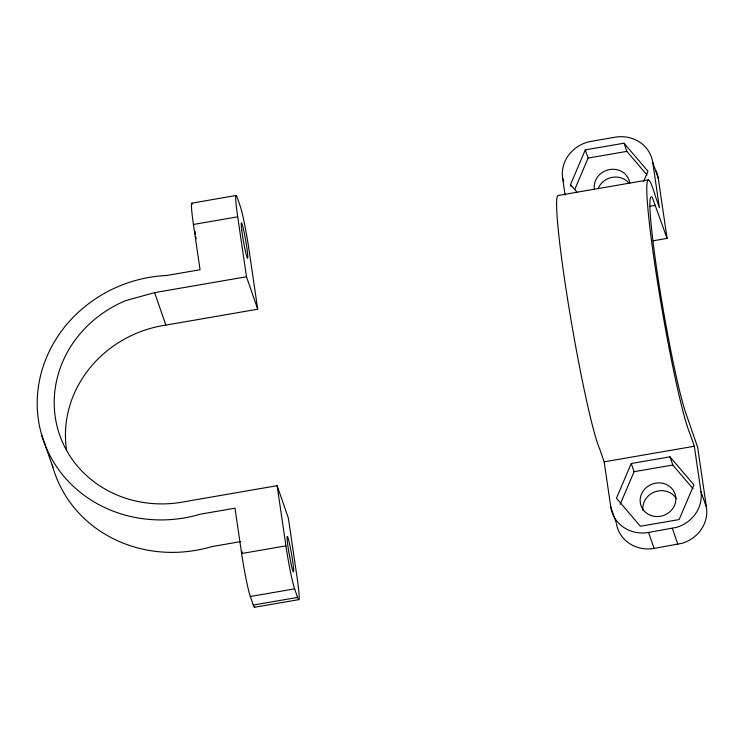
<?xml version="1.0" encoding="UTF-8"?>
<svg xmlns="http://www.w3.org/2000/svg" width="744" height="744" viewBox="0 0 744 744"><rect width="100%" height="100%" fill="white"/><g stroke="black" fill="none" stroke-linecap="round" stroke-linejoin="round"><path stroke-width="1.12" d="M571.225 186.642L570.518 184.596L585.296 149.888L624.011 143.201L647.959 171.222L643.579 181.517M574.694 189.627L588.123 158.072L585.296 149.888M631.256 463.493L616.441 498.192L640.361 526.24L679.095 519.582L693.901 484.883L669.981 456.844L631.256 463.493L634.093 471.677L620.18 504.274M66.579 450.064A113.637 105.369 -19.1 0 1 165.847 325.1L257.712 309.206L246.478 276.749L154.613 292.643L126.015 300.511A113.637 105.369 -19.1 0 0 57.446 427.763A113.637 105.369 -19.1 0 0 179.351 502.6L277.14 485.683L288.384 518.14L297.182 578.321A33.75 2.195 80.2 0 1 297.591 597.413L253.286 605.058L249.742 594.689A33.75 2.195 80.2 0 1 241.633 553.527L234.992 508.189L200.573 514.141A130.767 121.244 -19.1 0 1 38.307 419.244A130.767 121.244 -19.1 0 1 166.972 275.457L200.062 269.737L193.431 224.465A33.75 2.195 80.2 0 1 192.529 204.079M648.191 179.909L558.028 195.505A130.767 8.51 80.2 0 0 569.355 310.081A130.767 8.51 80.2 0 0 599.869 449.45L604.165 461.838L610.815 507.157A33.75 31.294 -19.1 0 0 648.554 532.462L676.612 527.347A33.75 31.294 -19.1 0 0 700.969 491.579L694.329 446.242L690.041 433.845A130.767 8.51 80.2 0 1 654.432 261.823A130.767 8.51 80.2 0 1 655.278 195.877L659.407 207.781L652.776 162.518A33.75 31.294 -19.1 0 0 615.037 137.222L591.248 141.332A33.75 31.294 -19.1 0 0 571.987 151.246L569.114 154.482A33.75 31.294 -19.1 0 0 562.613 178.114L565.096 195.095M616.497 524.139A33.75 31.294 -19.1 0 0 654.06 548.421L682.136 543.287A33.75 31.294 -19.1 0 0 706.493 507.52L697.677 447.358L685.494 412.157A113.637 7.394 80.2 0 1 658.301 279.651A113.637 7.394 80.2 0 1 652.423 197.727L667.07 238.396L653.371 240.758M191.785 203.168L236.053 195.505M193.431 224.465L237.699 216.811A33.75 2.195 80.2 0 1 237.29 197.718L240.256 206.283A33.75 2.195 80.2 0 1 243.707 219.964L244.506 223.823A33.75 2.195 80.2 0 1 248.933 249.268L257.712 309.206M649.912 206.311L655.622 205.316M604.165 461.838L694.329 446.242M240.675 541.613L211.808 546.608A130.767 121.244 -19.1 0 1 52.266 465.065M241.633 553.527L285.928 545.864L277.14 485.683M250.319 596.511L294.615 588.848L297.591 597.413M588.123 158.072L626.848 151.385L647.057 175.026M634.093 471.677L672.818 465.028L692.999 488.687M254.522 607.262L298.828 599.618M570.518 184.596L577.251 192.482M652.776 162.518L658.291 178.448L667.07 238.396M624.011 143.201L626.848 151.385M700.969 491.579L706.493 507.52M669.981 456.844L672.818 465.028M562.613 178.114L563.71 181.303M672.325 528.361L677.849 544.31M648.554 532.462L654.06 548.421M610.815 507.157L616.33 523.125M154.613 292.643L165.847 325.1M41.627 434.766L52.861 467.232M294.615 588.848L294.038 587.025A33.75 2.195 80.2 0 1 285.928 545.864M195.719 236.555L196.128 238.824M241.856 551.323L242.265 553.582M237.699 216.811L246.478 276.749M195.03 231.291L195.3 234.276M254.746 606.871A33.75 2.195 80.2 0 1 253.286 605.058M642.993 510.551A18.005 16.694 -19.1 0 1 654.869 491.849A18.005 16.694 -19.1 0 1 676.119 498.322M594.372 189.153A18.005 16.694 -19.1 0 1 609.652 169.539A18.005 16.694 -19.1 0 1 629.777 183.033M598.232 188.26A18.005 16.694 -19.1 0 1 628.894 182.959M655.985 170.618A33.75 31.294 -19.1 0 1 658.291 178.448M291.36 565.328L288.858 552.308A18.005 1.172 80.2 0 1 287.937 537.614A18.005 1.172 80.2 0 1 293.127 564.612L293.489 567.97A18.005 1.172 80.2 0 1 291.36 565.328M241.754 230.091A18.005 1.172 80.2 0 0 247.427 258.168A18.005 1.172 80.2 0 0 244.358 233.328A18.005 1.172 80.2 0 0 241.754 230.091M651.26 515.592A18.005 16.694 -19.1 0 0 675.71 496.657A18.005 16.694 -19.1 0 0 647.057 486.92A18.005 16.694 -19.1 0 0 651.26 515.592"/></g></svg>
